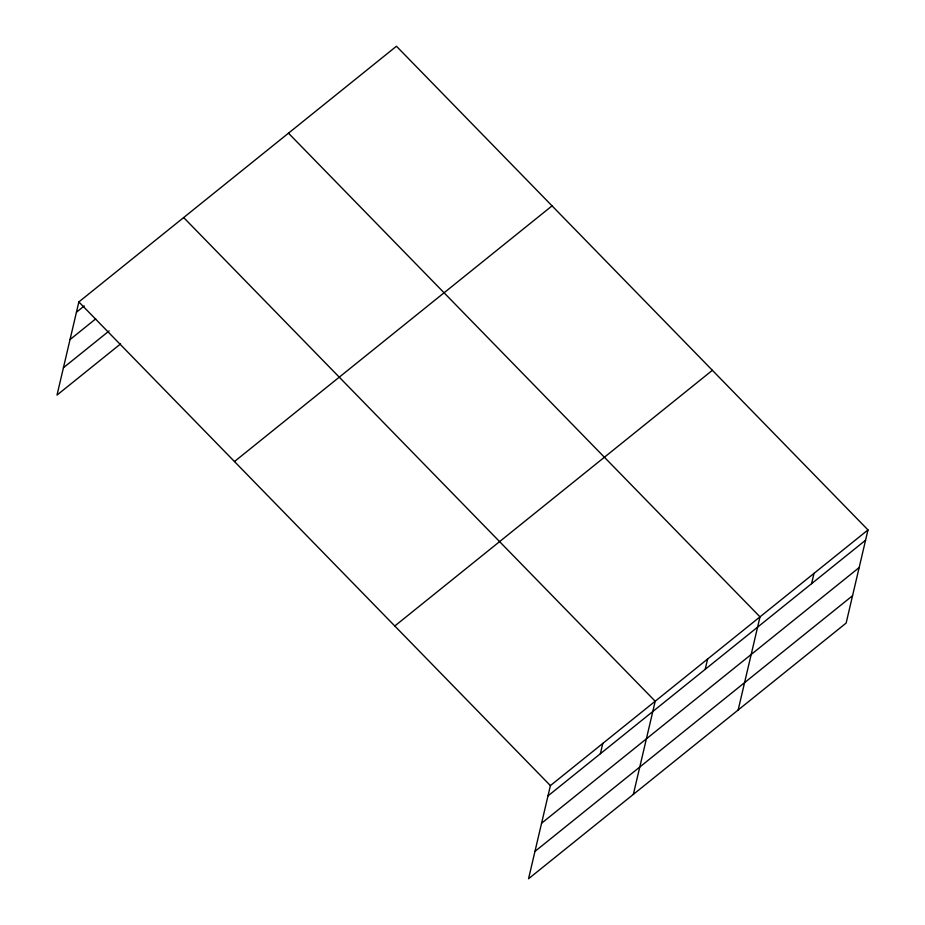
<?xml version="1.0" encoding="UTF-8"?>
<svg xmlns="http://www.w3.org/2000/svg" width="925" height="925" viewBox="0 0 925 925"><rect width="100%" height="100%" fill="white"/><g stroke="black" fill="none" stroke-linecap="round" stroke-linejoin="round"><path stroke-width="1.39" d="M867.985 529.921L550.398 785.603L528.545 878.75L846.144 623.068L867.985 529.921L396.455 46.25L78.856 301.932L57.015 395.079L120.562 343.915M600.383 753.713L602.799 743.423M633.359 794.378L655.201 701.231L183.67 217.56M705.185 669.342L707.602 659.039M738.162 709.995L760.003 616.859L288.473 133.177M811.583 583.687L814 573.396M76.44 312.222L84.244 305.944M70.034 339.567L95.68 318.917M63.42 367.734L109.138 330.93M234.464 461.54L552.063 205.859M394.79 625.994L712.377 370.312M547.982 795.905L865.569 540.212M541.564 823.238L859.163 567.557M534.962 851.405L852.549 595.723M78.856 301.932L550.398 785.603"/></g></svg>
